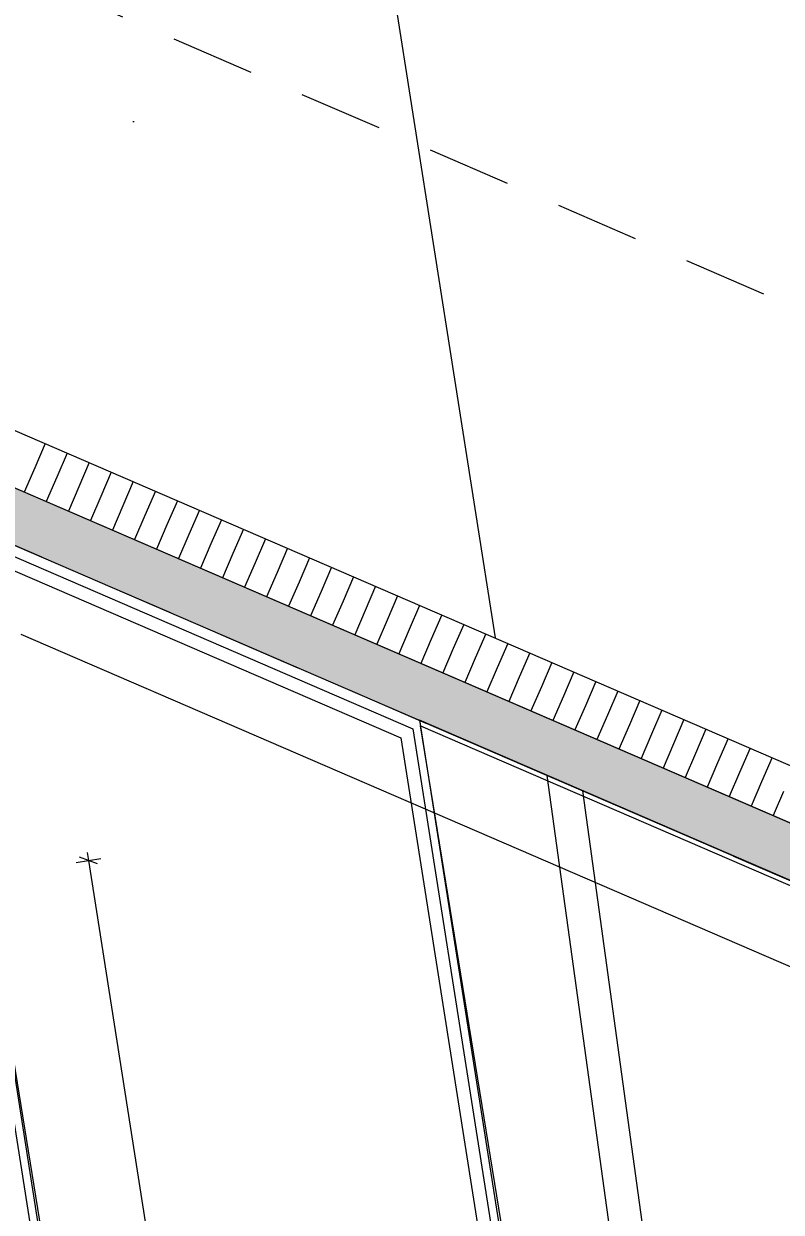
# Model space of a CAD drawing. Header units: millimetres. Extents: x 12535370 to 12566104, y 356204400 to 356234587.
# Drawn here: x 12550000 to 12552870, y 356223107 to 356227609 of the extents above; entities that cross this region are included whole.
import ezdxf
from ezdxf.enums import TextEntityAlignment as Align

# ---------------------------------------------------------------- set-up
doc = ezdxf.new("R2010")
doc.units = ezdxf.units.MM
doc.header["$MEASUREMENT"] = 0
doc.linetypes.add('Dashed Long', pattern=[529.166651, 317.499995, -211.666656])
doc.linetypes.add('Dot & Dashed', pattern=[6702.78, 3527.78, -1763.89, 0, -1411.11])
for name, color, linetype in [('New_035 Decken', 7, 'Continuous'), ('New_045 Dachkonstruktionen', 7, 'Continuous'), ('New_255 Plangrafiken', 7, 'Continuous'), ('New_290 Raster _ Achsen', 7, 'Continuous'), ('New_GRUNDSTÜCKSGRENZE', 7, 'Continuous')]:
    doc.layers.add(name, color=color, linetype=linetype)
for name, color, linetype, lineweight in [('New_035 Decken_Pen_No__1', 7, 'Continuous', 13), ('New_045 Dachkonstruktionen_Pen_No__1', 7, 'Continuous', 13), ('New_255 Plangrafiken_Pen_No__1', 7, 'Continuous', 13), ('New_255 Plangrafiken_Pen_No__39', 8, 'Continuous', 13), ('New_290 Raster _ Achsen_Pen_No__108', 7, 'Continuous', 13), ('New_Baulinie_Pen_No__21', 1, 'Continuous', 13), ('New_GRUNDSTÜCKSGRENZE_Pen_No__1', 7, 'Continuous', 13)]:
    doc.layers.add(name, color=color, linetype=linetype, lineweight=lineweight)
doc.layers.add('New_255 Plangrafiken_Pen_No__38', color=253, linetype='Continuous', lineweight=13, true_color=0xa2a2a2)
doc.styles.add('GENERATED_STYLE_1', font='arial.ttf')
doc.dimstyles.new('GENERATED_STYLE__1', dxfattribs={"dimtxt": 125, "dimasz": 47.5, "dimexe": 0.18, "dimexo": 2, "dimgap": 0, "dimtad": 1, "dimlfac": 0.001, "dimzin": 0, "dimdsep": 46, "dimtxsty": 'GENERATED_STYLE_1', "dimblk": 'ARROWHEAD_2', "dimblk1": 'ARROWHEAD_2', "dimblk2": 'ARROWHEAD_2', "dimcen": 0.09, "dimclrd": 7, "dimclre": 7, "dimclrt": 7, "dimadec": 0, "dimazin": 0, "dimtfac": 1, "dimtdec": 4, "dimtmove": 0, "dimatfit": 3, "dimfxl": 1, "dimtolj": 1, "dimtzin": 0, "dimarcsym": 0})

# ---------------------------------------------------------------- blocks, each defined once
blk = doc.blocks.new('Slab_1', base_point=(12543125.7, 356224199.6))
at = {"layer": 'New_035 Decken_Pen_No__1', "color": 7, "linetype": 'Continuous', "lineweight": 13, "flags": 128}
blk.add_lwpolyline([(12543125.7, 356224199.6), (12540594.4, 356217796.1), (12557109.9, 356210638.6), (12555849.5, 356218685.3), (12550386.1, 356221050.3), (12550289.5, 356221565.4), (12549847.3, 356224376.9), (12547550.8, 356225368.9), (12546427.5, 356222768.6)], close=True, dxfattribs=at)
blk = doc.blocks.new('Roof_1', base_point=(12552145.5, 356220991.7))
at = {"layer": 'New_045 Dachkonstruktionen_Pen_No__1', "color": 7, "linetype": 'Continuous', "lineweight": 13, "flags": 128}
for points in [[(12555111.4, 356223410.1), (12551499.4, 356224970.4)], [(12551499.4, 356224970.4), (12551502.8, 356224949.7)], [(12552145.5, 356220991.7), (12551502.8, 356224949.7)], [(12551502.8, 356224949.7), (12555114.6, 356223389.4)]]:
    blk.add_lwpolyline(points, dxfattribs=at)
blk = doc.blocks.new('*X10', base_point=(12240439.2, 356160438.4))
at = {"layer": 'New_255 Plangrafiken_Pen_No__39', "color": 8, "linetype": 'Continuous', "lineweight": 13}
for p, q in [((12550081, 356226018.8), (12550041.3, 356225927)), ((12550081, 356226018.8), (12550041.3, 356225927)), ((12550164.4, 356225982.8), (12550124.8, 356225891)), ((12550164.4, 356225982.8), (12550124.8, 356225891)), ((12550247.9, 356225946.7), (12550208.2, 356225854.9)), ((12550247.9, 356225946.7), (12550208.2, 356225854.9)), ((12550041.3, 356225927), (12550001.7, 356225835.2)), ((12550041.3, 356225927), (12550001.7, 356225835.2)), ((12550124.8, 356225891), (12550085.1, 356225799.2)), ((12550124.8, 356225891), (12550085.1, 356225799.2)), ((12550331.4, 356225910.7), (12550291.7, 356225818.9)), ((12550331.4, 356225910.7), (12550291.7, 356225818.9)), ((12550208.2, 356225854.9), (12550168.6, 356225763.1)), ((12550208.2, 356225854.9), (12550168.6, 356225763.1)), ((12550414.8, 356225874.6), (12550375.2, 356225782.8)), ((12550414.8, 356225874.6), (12550375.2, 356225782.8)), ((12550291.7, 356225818.9), (12550252.1, 356225727.1)), ((12550291.7, 356225818.9), (12550252.1, 356225727.1)), ((12550498.3, 356225838.6), (12550458.7, 356225746.8)), ((12550498.3, 356225838.6), (12550458.7, 356225746.8)), ((12550581.8, 356225802.5), (12550542.1, 356225710.7)), ((12550581.8, 356225802.5), (12550542.1, 356225710.7)), ((12550375.2, 356225782.8), (12550335.5, 356225691)), ((12550375.2, 356225782.8), (12550335.5, 356225691)), ((12550665.2, 356225766.4), (12550625.6, 356225674.6)), ((12550665.2, 356225766.4), (12550625.6, 356225674.6)), ((12550458.7, 356225746.8), (12550419, 356225655)), ((12550458.7, 356225746.8), (12550419, 356225655)), ((12550542.1, 356225710.7), (12550502.5, 356225618.9)), ((12550542.1, 356225710.7), (12550502.5, 356225618.9)), ((12550748.7, 356225730.4), (12550709.1, 356225638.6)), ((12550748.7, 356225730.4), (12550709.1, 356225638.6)), ((12550625.6, 356225674.6), (12550585.9, 356225582.8)), ((12550625.6, 356225674.6), (12550585.9, 356225582.8)), ((12550832.2, 356225694.3), (12550792.5, 356225602.5)), ((12550832.2, 356225694.3), (12550792.5, 356225602.5)), ((12550709.1, 356225638.6), (12550669.4, 356225546.8)), ((12550709.1, 356225638.6), (12550669.4, 356225546.8)), ((12550915.7, 356225658.3), (12550876, 356225566.5)), ((12550915.7, 356225658.3), (12550876, 356225566.5)), ((12550999.1, 356225622.2), (12550959.5, 356225530.4)), ((12550999.1, 356225622.2), (12550959.5, 356225530.4)), ((12550792.5, 356225602.5), (12550752.9, 356225510.7)), ((12550792.5, 356225602.5), (12550752.9, 356225510.7)), ((12551082.6, 356225586.2), (12551042.9, 356225494.4)), ((12551082.6, 356225586.2), (12551042.9, 356225494.4)), ((12550876, 356225566.5), (12550836.3, 356225474.7)), ((12550876, 356225566.5), (12550836.3, 356225474.7)), ((12550959.5, 356225530.4), (12550919.8, 356225438.6)), ((12550959.5, 356225530.4), (12550919.8, 356225438.6)), ((12551166.1, 356225550.1), (12551126.4, 356225458.3)), ((12551166.1, 356225550.1), (12551126.4, 356225458.3)), ((12551042.9, 356225494.4), (12551003.3, 356225402.6)), ((12551042.9, 356225494.4), (12551003.3, 356225402.6)), ((12551249.5, 356225514), (12551209.9, 356225422.2)), ((12551249.5, 356225514), (12551209.9, 356225422.2)), ((12551126.4, 356225458.3), (12551086.7, 356225366.5)), ((12551126.4, 356225458.3), (12551086.7, 356225366.5)), ((12551333, 356225478), (12551293.3, 356225386.2)), ((12551333, 356225478), (12551293.3, 356225386.2)), ((12551416.5, 356225441.9), (12551376.8, 356225350.1)), ((12551416.5, 356225441.9), (12551376.8, 356225350.1)), ((12551209.9, 356225422.2), (12551170.2, 356225330.4)), ((12551209.9, 356225422.2), (12551170.2, 356225330.4)), ((12551499.9, 356225405.9), (12551460.3, 356225314.1)), ((12551499.9, 356225405.9), (12551460.3, 356225314.1)), ((12551293.3, 356225386.2), (12551253.7, 356225294.4)), ((12551293.3, 356225386.2), (12551253.7, 356225294.4)), ((12551376.8, 356225350.1), (12551337.2, 356225258.3)), ((12551376.8, 356225350.1), (12551337.2, 356225258.3)), ((12551583.4, 356225369.8), (12551543.7, 356225278)), ((12551583.4, 356225369.8), (12551543.7, 356225278)), ((12551460.3, 356225314.1), (12551420.6, 356225222.3)), ((12551460.3, 356225314.1), (12551420.6, 356225222.3)), ((12551666.9, 356225333.8), (12551627.2, 356225242)), ((12551666.9, 356225333.8), (12551627.2, 356225242)), ((12551543.7, 356225278), (12551504.1, 356225186.2)), ((12551543.7, 356225278), (12551504.1, 356225186.2)), ((12551750.3, 356225297.7), (12551710.7, 356225205.9)), ((12551750.3, 356225297.7), (12551710.7, 356225205.9)), ((12551833.8, 356225261.6), (12551794.2, 356225169.8)), ((12551833.8, 356225261.6), (12551794.2, 356225169.8)), ((12551627.2, 356225242), (12551587.6, 356225150.2)), ((12551627.2, 356225242), (12551587.6, 356225150.2)), ((12551917.3, 356225225.6), (12551877.6, 356225133.8)), ((12551917.3, 356225225.6), (12551877.6, 356225133.8)), ((12551710.7, 356225205.9), (12551671, 356225114.1)), ((12551710.7, 356225205.9), (12551671, 356225114.1)), ((12551794.2, 356225169.8), (12551754.5, 356225078)), ((12551794.2, 356225169.8), (12551754.5, 356225078)), ((12552000.7, 356225189.5), (12551961.1, 356225097.7)), ((12552000.7, 356225189.5), (12551961.1, 356225097.7)), ((12551877.6, 356225133.8), (12551838, 356225042)), ((12551877.6, 356225133.8), (12551838, 356225042)), ((12552084.2, 356225153.5), (12552044.6, 356225061.7)), ((12552084.2, 356225153.5), (12552044.6, 356225061.7)), ((12551961.1, 356225097.7), (12551921.4, 356225005.9)), ((12551961.1, 356225097.7), (12551921.4, 356225005.9)), ((12552167.7, 356225117.4), (12552128, 356225025.6)), ((12552167.7, 356225117.4), (12552128, 356225025.6)), ((12552251.1, 356225081.4), (12552211.5, 356224989.6)), ((12552251.1, 356225081.4), (12552211.5, 356224989.6)), ((12552044.6, 356225061.7), (12552004.9, 356224969.9)), ((12552044.6, 356225061.7), (12552004.9, 356224969.9)), ((12552334.6, 356225045.3), (12552295, 356224953.5)), ((12552334.6, 356225045.3), (12552295, 356224953.5)), ((12552128, 356225025.6), (12552088.4, 356224933.8)), ((12552128, 356225025.6), (12552088.4, 356224933.8)), ((12552211.5, 356224989.6), (12552171.8, 356224897.8)), ((12552211.5, 356224989.6), (12552171.8, 356224897.8)), ((12552418.1, 356225009.2), (12552378.4, 356224917.4)), ((12552418.1, 356225009.2), (12552378.4, 356224917.4)), ((12552295, 356224953.5), (12552255.3, 356224861.7)), ((12552295, 356224953.5), (12552255.3, 356224861.7)), ((12552501.6, 356224973.2), (12552461.9, 356224881.4)), ((12552501.6, 356224973.2), (12552461.9, 356224881.4)), ((12552378.4, 356224917.4), (12552338.8, 356224825.6)), ((12552378.4, 356224917.4), (12552338.8, 356224825.6)), ((12552585, 356224937.1), (12552545.4, 356224845.3)), ((12552585, 356224937.1), (12552545.4, 356224845.3)), ((12552668.5, 356224901.1), (12552628.8, 356224809.3)), ((12552668.5, 356224901.1), (12552628.8, 356224809.3)), ((12552461.9, 356224881.4), (12552422.2, 356224789.6)), ((12552461.9, 356224881.4), (12552422.2, 356224789.6)), ((12552752, 356224865), (12552712.3, 356224773.2)), ((12552752, 356224865), (12552712.3, 356224773.2)), ((12552545.4, 356224845.3), (12552505.7, 356224753.5)), ((12552545.4, 356224845.3), (12552505.7, 356224753.5)), ((12552628.8, 356224809.3), (12552589.2, 356224717.5)), ((12552628.8, 356224809.3), (12552589.2, 356224717.5)), ((12552835.4, 356224829), (12552795.8, 356224737.2)), ((12552835.4, 356224829), (12552795.8, 356224737.2)), ((12552712.3, 356224773.2), (12552672.6, 356224681.4)), ((12552712.3, 356224773.2), (12552672.6, 356224681.4)), ((12552795.8, 356224737.2), (12552756.1, 356224645.4)), ((12552795.8, 356224737.2), (12552756.1, 356224645.4)), ((12552879.2, 356224701.1), (12552839.6, 356224609.3)), ((12552879.2, 356224701.1), (12552839.6, 356224609.3))]:
    blk.add_line(p, q, dxfattribs=at)
blk = doc.blocks.new('Fill_2', base_point=(12240439.2, 356160438.4))
at = {"layer": 'New_255 Plangrafiken_Pen_No__39', "color": 8, "linetype": 'Continuous', "lineweight": 13, "flags": 128}
blk.add_lwpolyline([(12554964.2, 356223691.5), (12544705.2, 356228123.2), (12544784.6, 356228306.8), (12555043.5, 356223875.1)], close=True, dxfattribs=at)
at = {"layer": 'New_255 Plangrafiken_Pen_No__39', "color": 8, "linetype": 'Continuous', "lineweight": 13}
blk.add_blockref('*X10', (12240439.2, 356160438.4), dxfattribs=at)
blk = doc.blocks.new('Standard grid marker[4]', base_point=(12542916.7, 356228351.1))
at = {"layer": 'New_290 Raster _ Achsen_Pen_No__108', "color": 7, "linetype": 'Dot & Dashed', "lineweight": 13}
blk.add_line((12543834.8, 356227954.6), (12564850.8, 356218876), dxfattribs=at)
at = {"layer": 'New_290 Raster _ Achsen_Pen_No__108', "color": 7, "lineweight": 13, "style": 'GENERATED_STYLE_1'}
for tag, p in [('AC_MarkerText_1_0', (12542799.4, 356228486.6)), ('AC_MarkerText_1_1', (12565972.8, 356218476.1))]:
    blk.add_attdef(tag, text='', height=150, rotation=336.6365, dxfattribs=at).set_placement(p, align=Align.TOP_CENTER)
blk = doc.blocks.new('Standard grid marker[5]', base_point=(12552195.2, 356232191.6))
at = {"layer": 'New_290 Raster _ Achsen_Pen_No__108', "color": 7, "linetype": 'Dot & Dashed', "lineweight": 13}
blk.add_line((12551798.6, 356231273.6), (12543740.5, 356212619.7), dxfattribs=at)
at = {"layer": 'New_290 Raster _ Achsen_Pen_No__108', "color": 7, "lineweight": 13, "style": 'GENERATED_STYLE_1'}
for tag, p in [('AC_MarkerText_1_0', (12552307.9, 356232418.3)), ('AC_MarkerText_1_1', (12543317.8, 356211607.1))]:
    blk.add_attdef(tag, text='', height=150, rotation=336.6365, dxfattribs=at).set_placement(p, align=Align.TOP_CENTER)
blk = doc.blocks.new('Polyline_3', base_point=(12542882.6, 356210370))
at = {"layer": 'New_255 Plangrafiken_Pen_No__1', "color": 7, "linetype": 'Dot & Dashed', "lineweight": 13, "flags": 128}
blk.add_lwpolyline([(12542882.6, 356210370), (12543089.5, 356210280.7), (12552742.3, 356232625.8), (12552734.1, 356232629.4)], dxfattribs=at)
blk = doc.blocks.new('*D95', base_point=(12240439.2, 356160438.4))
at = {"layer": 'New_GRUNDSTÜCKSGRENZE_Pen_No__1', "color": 7, "linetype": 'Continuous', "lineweight": 13, "transparency": 16777216}
for p, q in [((12550198.7, 356224432.2), (12550291.3, 356224446.7)), ((12550278.7, 356224426.5), (12550211.3, 356224452.4)), ((12550240.2, 356224469.6), (12550245, 356224439.4)), ((12550245, 356224439.4), (12550925.3, 356220113.7)), ((12550891.7, 356220126.7), (12550959, 356220100.7)), ((12550879, 356220106.4), (12550971.6, 356220121)), ((12550925.3, 356220113.7), (12550930.1, 356220083.5))]:
    blk.add_line(p, q, dxfattribs=at)
at = {"layer": 'New_GRUNDSTÜCKSGRENZE_Pen_No__1', "color": 7, "lineweight": 13, "transparency": 16777216, "insert": (12550583.9, 356222445.3), "char_height": 125, "attachment_point": 7, "rotation": 278.938, "style": 'GENERATED_STYLE_1'}
blk.add_mtext('\\A1;{\\pql;\\fArial|b0|i0|c0|p0;\\W1.000000;4,38}', dxfattribs=at)
blk = doc.blocks.new('ARROWHEAD_2')
at = {"color": 0, "linetype": 'Continuous', "lineweight": 0}
for p, q in [((0, 0), (-1, 0)), ((-0.378, -0.655), (0.378, 0.655))]:
    blk.add_line(p, q, dxfattribs=at)

msp = doc.modelspace()

# ---------------------------------------------------------------- hatches: boundary and pattern name
at = {"layer": 'New_255 Plangrafiken_Pen_No__1', "linetype": 'Continuous', "lineweight": 13}
h = msp.add_hatch(dxfattribs=at)
h.set_pattern_fill('DOUBLE_1_8', style=0, pattern_type=2)
h.set_pattern_definition([(97.84, (12553471.2, 356223128.6), (-1162.25, 181.06), []), (97.84, (12553342, 356223148.7), (-1162.25, 181.06), [])])
h.paths.add_polyline_path([(12551499.404, 356224970.373), (12551833.53, 356222846.034), (12552145.542, 356220991.716), (12550272.802, 356221800.709), (12550447.985, 356220686.856), (12555922.377, 356218322.009), (12555111.397, 356223410.052)])
h.paths.add_polyline_path([(12554044.383, 356220353.892), (12552885.146, 356220851.564), (12553499.272, 356222273.207), (12554640.84, 356221780.069)], flags=0)
at = {"layer": 'New_255 Plangrafiken_Pen_No__38', "linetype": 'Continuous', "lineweight": 13, "true_color": 0xa2a2a2}
msp.add_hatch(color=253, dxfattribs=at).paths.add_polyline_path([(12544625.934, 356227939.598), (12555111.397, 356223410.052), (12555076.056, 356223643.182), (12544705.247, 356228123.199)])

# ---------------------------------------------------------------- linework, layer by layer
at = {"layer": 'New_255 Plangrafiken_Pen_No__1', "color": 7, "linetype": 'Continuous', "lineweight": 13, "flags": 128}
for points in [[(12544625.934, 356227939.598), (12555111.397, 356223410.052), (12555076.056, 356223643.182), (12544705.247, 356228123.199)], [(12551499.404, 356224970.373), (12551833.53, 356222846.034), (12552145.542, 356220991.716), (12550272.802, 356221800.709), (12550447.985, 356220686.856), (12555922.377, 356218322.009), (12555111.397, 356223410.052)]]:
    msp.add_lwpolyline(points, close=True, dxfattribs=at)
at = {"layer": 'New_255 Plangrafiken_Pen_No__1', "color": 7, "linetype": 'Continuous', "lineweight": 13}
for points in [[(12542355.074, 356219359.11), (12543747.917, 356222937.117), (12546113.317, 356221915.305), (12548056.951, 356226414.695), (12551474.193, 356224938.503), (12552054.476, 356221248.919)], [(12547646.803, 356225339.158), (12548083.023, 356226348.966), (12551429.079, 356224903.526), (12552000.172, 356221272.377)], [(12546301.861, 356222477.912), (12547550.764, 356225368.94), (12549847.258, 356224376.893), (12550547.472, 356220054.287), (12556020.586, 356217689.993)], [(12554282.597, 356218440.776), (12554262.768, 356218394.875), (12550502.359, 356220019.31), (12549822.026, 356224345.035), (12547581.098, 356225313.078), (12546113.317, 356221915.305), (12543747.917, 356222937.117), (12542355.074, 356219359.11)]]:
    msp.add_lwpolyline(points, dxfattribs=at)
at = {"layer": 'New_255 Plangrafiken_Pen_No__39', "color": 8, "linetype": 'Continuous', "lineweight": 13}
msp.add_lwpolyline([(12547537.424, 356227117.609), (12548370.189, 356229045.432), (12551401.067, 356227733.642), (12551786.007, 356225282.291)], dxfattribs=at)
at = {"layer": 'New_Baulinie_Pen_No__21', "color": 1, "linetype": 'Dashed Long', "lineweight": 13}
for points in [[(12542309.86, 356231118.774), (12559650.986, 356223627.657), (12558704.946, 356230146.433)], [(12541516.719, 356229282.727), (12561182.515, 356220787.43)]]:
    msp.add_lwpolyline(points, dxfattribs=at)

# ---------------------------------------------------------------- block references
at = {"layer": 'New_035 Decken', "color": 7, "linetype": 'Continuous', "lineweight": 13}
msp.add_blockref('Slab_1', (12543125.669, 356224199.584), dxfattribs=at)
at = {"layer": 'New_045 Dachkonstruktionen', "color": 7, "linetype": 'Continuous', "lineweight": 13}
msp.add_blockref('Roof_1', (12552145.542, 356220991.716), dxfattribs=at)
at = {"layer": 'New_255 Plangrafiken', "color": 7, "linetype": 'Dot & Dashed', "lineweight": 13}
msp.add_blockref('Polyline_3', (12542882.615, 356210370.028), dxfattribs=at)
at = {"layer": 'New_255 Plangrafiken_Pen_No__39', "color": 8, "linetype": 'Continuous', "lineweight": 13}
msp.add_blockref('Fill_2', (12240439.157, 356160438.356), dxfattribs=at)
at = {"layer": 'New_290 Raster _ Achsen', "color": 7, "linetype": 'Continuous', "lineweight": 13}
for name, p in [('Standard grid marker[5]', (12552195.197, 356232191.641)), ('Standard grid marker[4]', (12542916.746, 356228351.144))]:
    msp.add_blockref(name, p, dxfattribs=at)

# ---------------------------------------------------------------- dimensions: what is measured, and where the dimension line sits
at = {"layer": 'New_GRUNDSTÜCKSGRENZE', "color": 7, "linetype": 'Continuous', "lineweight": 13}
dim = msp.add_linear_dim(base=(12550925.324, 356220113.714), p1=(12549847.258, 356224376.893), p2=(12550547.472, 356220054.287), angle=278.938034, dimstyle='GENERATED_STYLE__1', dxfattribs=at)
dim.commit()
dim.dimension.update_dxf_attribs({"geometry": '*D95', "text_midpoint": (12550670.817, 356222295.117), "dimtype": 160, "text_rotation": 278.938034})

doc.saveas('drawing.dxf')
